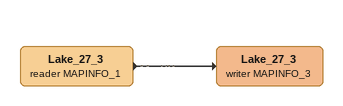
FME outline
Lake_27_3 (reader MAPINFO_1)
    -> Lake_27_3 (writer MAPINFO_3)
Lake_27_3 (writer MAPINFO_3)
